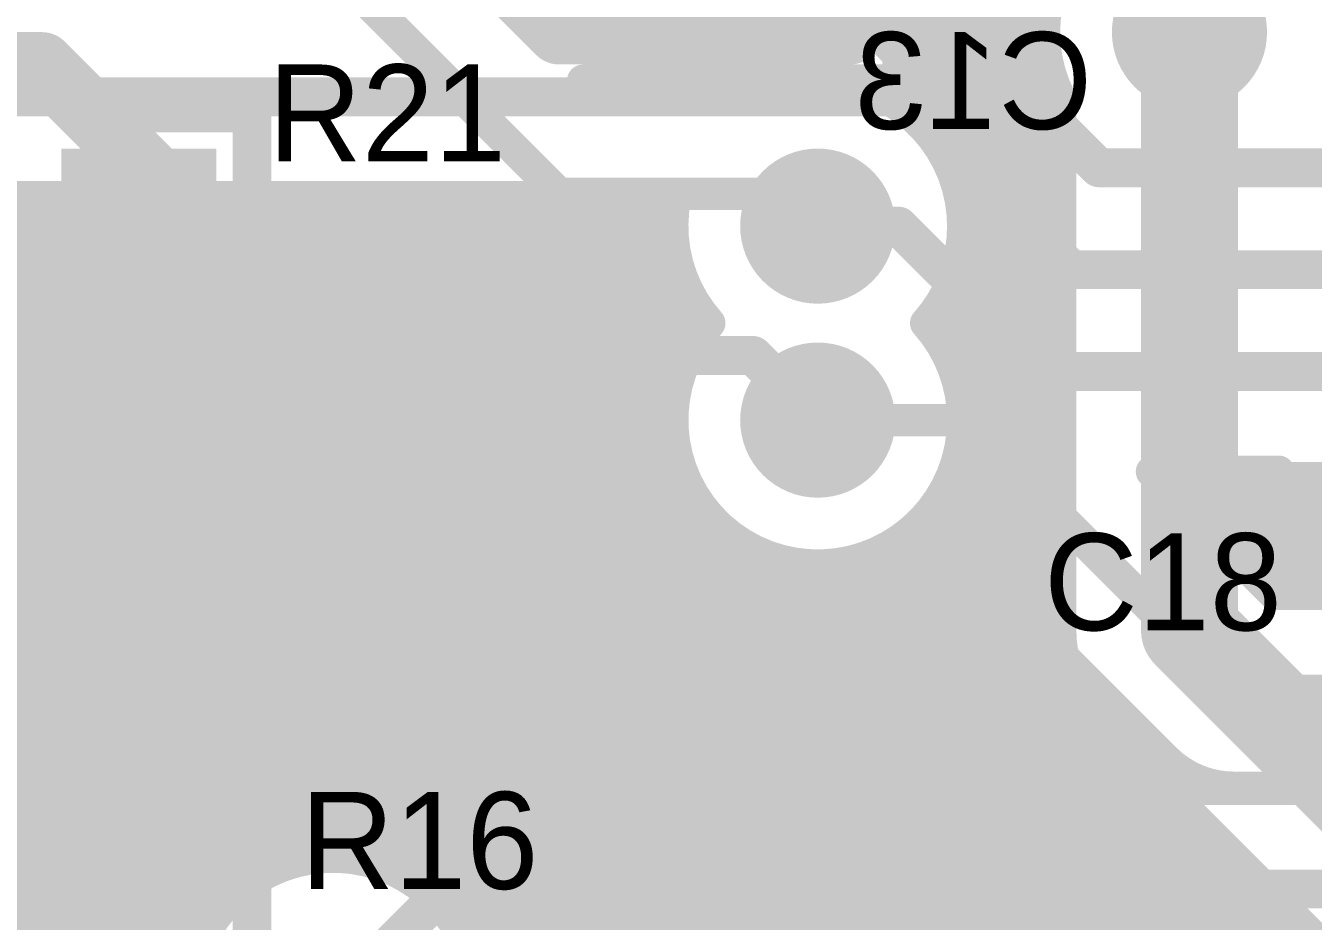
# Model space of a CAD drawing. Header units: millimetres. Extents: x 1.9 to 5.81, y 3 to 5.61.
# Drawn here: x 3.305 to 3.7033, y 3.595 to 3.872 of the extents above; entities that cross this region are included whole.
import ezdxf

# ---------------------------------------------------------------- set-up
doc = ezdxf.new("R2010")
doc.units = ezdxf.units.MM
doc.header["$MEASUREMENT"] = 0
for name, color, linetype in [('BottomLayer', 5, 'Continuous'), ('BottomOverlay', 54, 'Continuous'), ('BottomSolder', 6, 'Continuous'), ('MultiLayer', 9, 'Continuous'), ('TopLayer', 1, 'Continuous'), ('TopOverlay', 2, 'Continuous'), ('TopPaste', 8, 'Continuous'), ('TopSolder', 216, 'Continuous')]:
    doc.layers.add(name, color=color, linetype=linetype)

msp = doc.modelspace()

# ---------------------------------------------------------------- linework, layer by layer
at = {"layer": 'BottomLayer'}
for points, const_width in [([(3.665, 3.87), (3.665, 3.91)], 0.04), ([(3.585, 3.88), (3.63697, 3.82803)], 0.012), ([(3.035, 3.85), (3.575, 3.85)], 0.012), ([(3.575, 3.85), (3.62846, 3.79653)], 0.012), ([(3.63697, 3.82803), (3.74756, 3.82803)], 0.012), ([(3.0546, 3.819), (3.50591, 3.819)], 0.01), ([(3.3, 3.546), (3.3, 3.819)], 0.01), ([(3.31, 3.546), (3.31, 3.819)], 0.01), ([(3.32, 3.546), (3.32, 3.819)], 0.01), ([(3.33, 3.546), (3.33, 3.819)], 0.01), ([(3.34, 3.546), (3.34, 3.819)], 0.01), ([(3.35, 3.546), (3.35, 3.819)], 0.01), ([(3.36, 3.59062), (3.36, 3.819)], 0.01), ([(3.37, 3.60354), (3.37, 3.819)], 0.01), ([(3.38, 3.61031), (3.38, 3.819)], 0.01), ([(3.39, 3.61387), (3.39, 3.819)], 0.01), ([(3.4, 3.615), (3.4, 3.819)], 0.01), ([(3.41, 3.62384), (3.41, 3.819)], 0.01), ([(3.42, 3.63213), (3.42, 3.819)], 0.01), ([(3.43, 3.63559), (3.43, 3.819)], 0.01), ([(3.44, 3.636), (3.44, 3.819)], 0.01), ([(3.45, 3.636), (3.45, 3.819)], 0.01), ([(3.46, 3.636), (3.46, 3.819)], 0.01), ([(3.47, 3.636), (3.47, 3.819)], 0.01), ([(3.48, 3.636), (3.48, 3.819)], 0.01), ([(3.49, 3.636), (3.49, 3.819)], 0.01), ([(3.5, 3.636), (3.5, 3.819)], 0.01), ([(3.55, 3.81), (3.575, 3.81)], 0.012), ([(3.575, 3.81), (3.61996, 3.76504)], 0.012), ([(3.05243, 3.81), (3.505, 3.81)], 0.01), ([(3.04742, 3.8), (3.50613, 3.8)], 0.01), ([(3.62846, 3.79653), (3.74756, 3.79653)], 0.012), ([(3.03828, 3.79), (3.50969, 3.79)], 0.01), ([(3.51, 3.77062), (3.51, 3.78938)], 0.01), ([(3.01, 3.78), (3.51646, 3.78)], 0.01), ([(2.925, 3.77), (3.50969, 3.77)], 0.01), ([(3.61996, 3.76504), (3.74756, 3.76504)], 0.012), ([(2.925, 3.76), (3.50613, 3.76)], 0.01), ([(2.925, 3.75), (3.505, 3.75)], 0.01), ([(3.55, 3.75), (3.595, 3.75)], 0.01), ([(3.595, 3.75), (3.6787, 3.6663)], 0.01), ([(2.925, 3.74), (3.50613, 3.74)], 0.01), ([(3.65339, 3.73404), (3.69256, 3.73404)], 0.01), ([(3.65339, 3.73404), (3.69113, 3.6963)], 0.01), ([(3.66, 3.72743), (3.66, 3.73404)], 0.01), ([(3.67, 3.71743), (3.67, 3.73404)], 0.01), ([(3.68, 3.70743), (3.68, 3.73404)], 0.01), ([(3.69, 3.69743), (3.69, 3.73404)], 0.01), ([(3.69256, 3.73204), (3.80256, 3.73204)], 0.01), ([(3.7, 3.6963), (3.7, 3.73204)], 0.01), ([(2.925, 3.73), (3.50969, 3.73)], 0.01), ([(3.51, 3.636), (3.51, 3.72938)], 0.01), ([(3.65743, 3.73), (3.85757, 3.73)], 0.01), ([(2.925, 3.72), (3.51646, 3.72)], 0.01), ([(3.58308, 3.71949), (3.65748, 3.6451)], 0.01), ([(3.66743, 3.72), (3.8133, 3.72)], 0.01), ([(3.52, 3.636), (3.52, 3.71646)], 0.01), ([(3.58, 3.636), (3.58, 3.71646)], 0.01), ([(3.59, 3.636), (3.59, 3.71257)], 0.01), ([(2.925, 3.71), (3.52938, 3.71)], 0.01), ([(3.53, 3.636), (3.53, 3.70969)], 0.01), ([(3.57, 3.636), (3.57, 3.70969)], 0.01), ([(3.57062, 3.71), (3.59257, 3.71)], 0.01), ([(3.67743, 3.71), (3.8133, 3.71)], 0.01), ([(3.54, 3.636), (3.54, 3.70613)], 0.01), ([(3.55, 3.636), (3.55, 3.705)], 0.01), ([(3.56, 3.636), (3.56, 3.70613)], 0.01), ([(2.925, 3.7), (3.60257, 3.7)], 0.01), ([(3.6, 3.636), (3.6, 3.70257)], 0.01), ([(3.68743, 3.7), (3.8133, 3.7)], 0.01), ([(3.69113, 3.6963), (3.8133, 3.6963)], 0.01), ([(3.61, 3.636), (3.61, 3.69257)], 0.01), ([(2.925, 3.69), (3.61257, 3.69)], 0.01), ([(2.925, 3.68), (3.62257, 3.68)], 0.01), ([(3.62, 3.636), (3.62, 3.68257)], 0.01), ([(3.63, 3.636), (3.63, 3.67257)], 0.01), ([(2.925, 3.67), (3.63257, 3.67)], 0.01), ([(3.6787, 3.6663), (3.8463, 3.6663)], 0.01), ([(2.925, 3.66), (3.64257, 3.66)], 0.01), ([(3.64, 3.636), (3.64, 3.66257)], 0.01), ([(3.65, 3.636), (3.65, 3.65257)], 0.01), ([(2.925, 3.65), (3.65257, 3.65)], 0.01), ([(2.925, 3.64), (3.66427, 3.64)], 0.01), ([(3.66, 3.636), (3.66, 3.64284)], 0.01), ([(3.435, 3.636), (3.8133, 3.636)], 0.01), ([(3.6787, 3.6363), (3.8133, 3.6363)], 0.01), ([(2.925, 3.63), (3.41667, 3.63)], 0.01), ([(3.40114, 3.61499), (3.41306, 3.6269)], 0.01), ([(2.925, 3.62), (3.40616, 3.62)], 0.01), ([(2.925, 3.61), (3.37938, 3.61)], 0.01), ([(3.4, 3.57), (3.435, 3.605)], 0.012), ([(3.435, 3.605), (3.895, 3.605)], 0.012), ([(2.925, 3.6), (3.36646, 3.6)], 0.01), ([(2.925, 3.59), (3.35969, 3.59)], 0.01)]:
    msp.add_lwpolyline(points, dxfattribs=dict(at, const_width=const_width))
for points, const_width in [([(3.655, 3.87, 1), (3.675, 3.87, 1)], 0.02), ([(3.655, 3.87, 1), (3.675, 3.87, 1)], 0.02), ([(3.572, 3.85, 1), (3.578, 3.85, 1)], 0.006), ([(3.572, 3.85, 1), (3.578, 3.85, 1)], 0.006), ([(3.63397, 3.82803, 1), (3.63997, 3.82803, 1)], 0.006), ([(3.63397, 3.82803, 1), (3.63997, 3.82803, 1)], 0.006), ([(3.54, 3.81, 1), (3.56, 3.81, 1)], 0.02), ([(3.2975, 3.819, 1), (3.3025, 3.819, 1)], 0.005), ([(3.3075, 3.819, 1), (3.3125, 3.819, 1)], 0.005), ([(3.3175, 3.819, 1), (3.3225, 3.819, 1)], 0.005), ([(3.3275, 3.819, 1), (3.3325, 3.819, 1)], 0.005), ([(3.3375, 3.819, 1), (3.3425, 3.819, 1)], 0.005), ([(3.3475, 3.819, 1), (3.3525, 3.819, 1)], 0.005), ([(3.3575, 3.819, 1), (3.3625, 3.819, 1)], 0.005), ([(3.3675, 3.819, 1), (3.3725, 3.819, 1)], 0.005), ([(3.3775, 3.819, 1), (3.3825, 3.819, 1)], 0.005), ([(3.3875, 3.819, 1), (3.3925, 3.819, 1)], 0.005), ([(3.3975, 3.819, 1), (3.4025, 3.819, 1)], 0.005), ([(3.4075, 3.819, 1), (3.4125, 3.819, 1)], 0.005), ([(3.4175, 3.819, 1), (3.4225, 3.819, 1)], 0.005), ([(3.4275, 3.819, 1), (3.4325, 3.819, 1)], 0.005), ([(3.4375, 3.819, 1), (3.4425, 3.819, 1)], 0.005), ([(3.4475, 3.819, 1), (3.4525, 3.819, 1)], 0.005), ([(3.4575, 3.819, 1), (3.4625, 3.819, 1)], 0.005), ([(3.4675, 3.819, 1), (3.4725, 3.819, 1)], 0.005), ([(3.4775, 3.819, 1), (3.4825, 3.819, 1)], 0.005), ([(3.4875, 3.819, 1), (3.4925, 3.819, 1)], 0.005), ([(3.4975, 3.819, 1), (3.5025, 3.819, 1)], 0.005), ([(3.50341, 3.819, 1), (3.50841, 3.819, 1)], 0.005), ([(3.50341, 3.819, 1), (3.50841, 3.819, 1)], 0.005), ([(3.547, 3.81, 1), (3.553, 3.81, 1)], 0.006), ([(3.572, 3.81, 1), (3.578, 3.81, 1)], 0.006), ([(3.572, 3.81, 1), (3.578, 3.81, 1)], 0.006), ([(3.5025, 3.81, 1), (3.5075, 3.81, 1)], 0.005), ([(3.50363, 3.8, 1), (3.50863, 3.8, 1)], 0.005), ([(3.62547, 3.79653, 1), (3.63146, 3.79653, 1)], 0.006), ([(3.62547, 3.79653, 1), (3.63146, 3.79653, 1)], 0.006), ([(3.50719, 3.79, 1), (3.51219, 3.79, 1)], 0.005), ([(3.5075, 3.78938, 1), (3.5125, 3.78938, 1)], 0.005), ([(3.51396, 3.78, 1), (3.51896, 3.78, 1)], 0.005), ([(3.51396, 3.78, 1), (3.51896, 3.78, 1)], 0.005), ([(3.51396, 3.78, 1), (3.51896, 3.78, 1)], 0.005), ([(3.50719, 3.77, 1), (3.51219, 3.77, 1)], 0.005), ([(3.5075, 3.77062, 1), (3.5125, 3.77062, 1)], 0.005), ([(3.54, 3.75, 1), (3.56, 3.75, 1)], 0.02), ([(3.61696, 3.76504, 1), (3.62296, 3.76504, 1)], 0.006), ([(3.61696, 3.76504, 1), (3.62296, 3.76504, 1)], 0.006), ([(3.50363, 3.76, 1), (3.50863, 3.76, 1)], 0.005), ([(3.5025, 3.75, 1), (3.5075, 3.75, 1)], 0.005), ([(3.5475, 3.75, 1), (3.5525, 3.75, 1)], 0.005), ([(3.5925, 3.75, 1), (3.5975, 3.75, 1)], 0.005), ([(3.5925, 3.75, 1), (3.5975, 3.75, 1)], 0.005), ([(3.50363, 3.74, 1), (3.50863, 3.74, 1)], 0.005), ([(3.65089, 3.73404, 1), (3.65589, 3.73404, 1)], 0.005), ([(3.65089, 3.73404, 1), (3.65589, 3.73404, 1)], 0.005), ([(3.6575, 3.73404, 1), (3.6625, 3.73404, 1)], 0.005), ([(3.6675, 3.73404, 1), (3.6725, 3.73404, 1)], 0.005), ([(3.6775, 3.73404, 1), (3.6825, 3.73404, 1)], 0.005), ([(3.6875, 3.73404, 1), (3.6925, 3.73404, 1)], 0.005), ([(3.69006, 3.73404, 1), (3.69506, 3.73404, 1)], 0.005), ([(3.69006, 3.73204, 1), (3.69506, 3.73204, 1)], 0.005), ([(3.6975, 3.73204, 1), (3.7025, 3.73204, 1)], 0.005), ([(3.50719, 3.73, 1), (3.51219, 3.73, 1)], 0.005), ([(3.5075, 3.72938, 1), (3.5125, 3.72938, 1)], 0.005), ([(3.65493, 3.73, 1), (3.65993, 3.73, 1)], 0.005), ([(3.6575, 3.72743, 1), (3.6625, 3.72743, 1)], 0.005), ([(3.51396, 3.72, 1), (3.51896, 3.72, 1)], 0.005), ([(3.58058, 3.71949, 1), (3.58558, 3.71949, 1)], 0.005), ([(3.58058, 3.71949, 1), (3.58558, 3.71949, 1)], 0.005), ([(3.66493, 3.72, 1), (3.66993, 3.72, 1)], 0.005), ([(3.5175, 3.71646, 1), (3.5225, 3.71646, 1)], 0.005), ([(3.5775, 3.71646, 1), (3.5825, 3.71646, 1)], 0.005), ([(3.6675, 3.71743, 1), (3.6725, 3.71743, 1)], 0.005), ([(3.5875, 3.71257, 1), (3.5925, 3.71257, 1)], 0.005), ([(3.52688, 3.71, 1), (3.53188, 3.71, 1)], 0.005), ([(3.5275, 3.70969, 1), (3.5325, 3.70969, 1)], 0.005), ([(3.5675, 3.70969, 1), (3.5725, 3.70969, 1)], 0.005), ([(3.56812, 3.71, 1), (3.57312, 3.71, 1)], 0.005), ([(3.59007, 3.71, 1), (3.59507, 3.71, 1)], 0.005), ([(3.67493, 3.71, 1), (3.67993, 3.71, 1)], 0.005), ([(3.6775, 3.70743, 1), (3.6825, 3.70743, 1)], 0.005), ([(3.5375, 3.70613, 1), (3.5425, 3.70613, 1)], 0.005), ([(3.5475, 3.705, 1), (3.5525, 3.705, 1)], 0.005), ([(3.5575, 3.70613, 1), (3.5625, 3.70613, 1)], 0.005), ([(3.5975, 3.70257, 1), (3.6025, 3.70257, 1)], 0.005), ([(3.60007, 3.7, 1), (3.60507, 3.7, 1)], 0.005), ([(3.68493, 3.7, 1), (3.68993, 3.7, 1)], 0.005), ([(3.6875, 3.69743, 1), (3.6925, 3.69743, 1)], 0.005), ([(3.68863, 3.6963, 1), (3.69363, 3.6963, 1)], 0.005), ([(3.68863, 3.6963, 1), (3.69363, 3.6963, 1)], 0.005), ([(3.6975, 3.6963, 1), (3.7025, 3.6963, 1)], 0.005), ([(3.6075, 3.69257, 1), (3.6125, 3.69257, 1)], 0.005), ([(3.61007, 3.69, 1), (3.61507, 3.69, 1)], 0.005), ([(3.6175, 3.68257, 1), (3.6225, 3.68257, 1)], 0.005), ([(3.62007, 3.68, 1), (3.62507, 3.68, 1)], 0.005), ([(3.4, 3.66, 1), (3.42, 3.66, 1)], 0.02), ([(3.6275, 3.67257, 1), (3.6325, 3.67257, 1)], 0.005), ([(3.63007, 3.67, 1), (3.63507, 3.67, 1)], 0.005), ([(3.6762, 3.6663, 1), (3.6812, 3.6663, 1)], 0.005), ([(3.6762, 3.6663, 1), (3.6812, 3.6663, 1)], 0.005), ([(3.6375, 3.66257, 1), (3.6425, 3.66257, 1)], 0.005), ([(3.64007, 3.66, 1), (3.64507, 3.66, 1)], 0.005), ([(3.6475, 3.65257, 1), (3.6525, 3.65257, 1)], 0.005), ([(3.65007, 3.65, 1), (3.65507, 3.65, 1)], 0.005), ([(3.65498, 3.6451, 1), (3.65998, 3.6451, 1)], 0.005), ([(3.65498, 3.6451, 1), (3.65998, 3.6451, 1)], 0.005), ([(3.65499, 3.64509, 1), (3.65999, 3.64509, 1)], 0.005), ([(3.6575, 3.64284, 1), (3.6625, 3.64284, 1)], 0.005), ([(3.66177, 3.64, 1), (3.66677, 3.64, 1)], 0.005), ([(3.4275, 3.63559, 1), (3.4325, 3.63559, 1)], 0.005), ([(3.4325, 3.636, 1), (3.4375, 3.636, 1)], 0.005), ([(3.4325, 3.636, 1), (3.4375, 3.636, 1)], 0.005), ([(3.4325, 3.636, 1), (3.4375, 3.636, 1)], 0.005), ([(3.4375, 3.636, 1), (3.4425, 3.636, 1)], 0.005), ([(3.4475, 3.636, 1), (3.4525, 3.636, 1)], 0.005), ([(3.4575, 3.636, 1), (3.4625, 3.636, 1)], 0.005), ([(3.4675, 3.636, 1), (3.4725, 3.636, 1)], 0.005), ([(3.4775, 3.636, 1), (3.4825, 3.636, 1)], 0.005), ([(3.4875, 3.636, 1), (3.4925, 3.636, 1)], 0.005), ([(3.4975, 3.636, 1), (3.5025, 3.636, 1)], 0.005), ([(3.5075, 3.636, 1), (3.5125, 3.636, 1)], 0.005), ([(3.5175, 3.636, 1), (3.5225, 3.636, 1)], 0.005), ([(3.5275, 3.636, 1), (3.5325, 3.636, 1)], 0.005), ([(3.5375, 3.636, 1), (3.5425, 3.636, 1)], 0.005), ([(3.5475, 3.636, 1), (3.5525, 3.636, 1)], 0.005), ([(3.5575, 3.636, 1), (3.5625, 3.636, 1)], 0.005), ([(3.5675, 3.636, 1), (3.5725, 3.636, 1)], 0.005), ([(3.5775, 3.636, 1), (3.5825, 3.636, 1)], 0.005), ([(3.5875, 3.636, 1), (3.5925, 3.636, 1)], 0.005), ([(3.5975, 3.636, 1), (3.6025, 3.636, 1)], 0.005), ([(3.6075, 3.636, 1), (3.6125, 3.636, 1)], 0.005), ([(3.6175, 3.636, 1), (3.6225, 3.636, 1)], 0.005), ([(3.6275, 3.636, 1), (3.6325, 3.636, 1)], 0.005), ([(3.6375, 3.636, 1), (3.6425, 3.636, 1)], 0.005), ([(3.6475, 3.636, 1), (3.6525, 3.636, 1)], 0.005), ([(3.6575, 3.636, 1), (3.6625, 3.636, 1)], 0.005), ([(3.6762, 3.6363, 1), (3.6812, 3.6363, 1)], 0.005), ([(3.6762, 3.6363, 1), (3.6812, 3.6363, 1)], 0.005), ([(3.6762, 3.6363, 1), (3.6812, 3.6363, 1)], 0.005), ([(3.4175, 3.63213, 1), (3.4225, 3.63213, 1)], 0.005), ([(3.41417, 3.63, 1), (3.41917, 3.63, 1)], 0.005), ([(3.4075, 3.62384, 1), (3.4125, 3.62384, 1)], 0.005), ([(3.41056, 3.6269, 1), (3.41556, 3.6269, 1)], 0.005), ([(3.41056, 3.6269, 1), (3.41556, 3.6269, 1)], 0.005), ([(3.41058, 3.62692, 1), (3.41558, 3.62692, 1)], 0.005), ([(3.40366, 3.62, 1), (3.40866, 3.62, 1)], 0.005), ([(3.3875, 3.61387, 1), (3.3925, 3.61387, 1)], 0.005), ([(3.3975, 3.615, 1), (3.4025, 3.615, 1)], 0.005), ([(3.39864, 3.61499, 1), (3.40364, 3.61499, 1)], 0.005), ([(3.39864, 3.61499, 1), (3.40364, 3.61499, 1)], 0.005), ([(3.37688, 3.61, 1), (3.38188, 3.61, 1)], 0.005), ([(3.3775, 3.61031, 1), (3.3825, 3.61031, 1)], 0.005), ([(3.3675, 3.60354, 1), (3.3725, 3.60354, 1)], 0.005), ([(3.432, 3.605, 1), (3.438, 3.605, 1)], 0.006), ([(3.432, 3.605, 1), (3.438, 3.605, 1)], 0.006), ([(3.36396, 3.6, 1), (3.36896, 3.6, 1)], 0.005), ([(3.35719, 3.59, 1), (3.36219, 3.59, 1)], 0.005), ([(3.3575, 3.59062, 1), (3.3625, 3.59062, 1)], 0.005)]:
    msp.add_lwpolyline(points, format="xyb", close=True, dxfattribs=dict(at, const_width=const_width))
at = {"layer": 'BottomLayer', "const_width": 0.01}
for points in [[(3.51646, 3.78, -0.237069), (3.50591, 3.819)], [(3.58308, 3.71949, -0.992419), (3.51646, 3.78)], [(3.6787, 3.6363, -0.19906), (3.65748, 3.6451)], [(3.6787, 3.6363, -0.198912), (3.65749, 3.64509)], [(3.41306, 3.6269, -0.199163), (3.435, 3.636)], [(3.41308, 3.62692, -0.198912), (3.435, 3.636)], [(3.36193, 3.546, -0.599014), (3.40114, 3.61499)]]:
    msp.add_lwpolyline(points, format="xyb", dxfattribs=at)
at = {"layer": 'BottomSolder', "const_width": 0.024}
for points in [[(3.653, 3.87, 1), (3.677, 3.87, 1)], [(3.653, 3.87, 1), (3.677, 3.87, 1)], [(3.538, 3.81, 1), (3.562, 3.81, 1)], [(3.538, 3.81, 1), (3.562, 3.81, 1)], [(3.538, 3.75, 1), (3.562, 3.75, 1)], [(3.538, 3.75, 1), (3.562, 3.75, 1)], [(3.398, 3.66, 1), (3.422, 3.66, 1)], [(3.398, 3.66, 1), (3.422, 3.66, 1)]]:
    msp.add_lwpolyline(points, format="xyb", close=True, dxfattribs=at)
at = {"layer": 'MultiLayer', "const_width": 0.02}
for points in [[(3.655, 3.87, 1), (3.675, 3.87, 1)], [(3.54, 3.81, 1), (3.56, 3.81, 1)], [(3.54, 3.75, 1), (3.56, 3.75, 1)], [(3.4, 3.66, 1), (3.42, 3.66, 1)]]:
    msp.add_lwpolyline(points, format="xyb", close=True, dxfattribs=at)
at = {"layer": 'TopLayer'}
for points, const_width in [([(3.45, 3.995), (3.59, 3.855)], 0.02), ([(3.575, 3.855), (3.575, 3.93197)], 0.01), ([(3.58, 3.84354), (3.58, 3.92551)], 0.01), ([(3.59, 3.83062), (3.59, 3.91838)], 0.01), ([(3.6, 3.335), (3.6, 3.91536)], 0.01), ([(3.61, 3.335), (3.61, 3.9152)], 0.01), ([(3.62, 3.87), (3.62, 3.91572)], 0.01), ([(3.44, 3.9), (3.47, 3.87)], 0.02), ([(3.405, 3.885), (3.47, 3.82)], 0.01), ([(3.47, 3.87), (3.56, 3.87)], 0.02), ([(3.665, 3.685), (3.665, 3.865)], 0.03), ([(3.575, 3.87), (3.62, 3.87)], 0.01), ([(3.62, 3.335), (3.62, 3.87)], 0.01), ([(3.22, 3.86), (3.31, 3.86)], 0.02), ([(3.31, 3.86), (3.4, 3.77)], 0.02), ([(3.575, 3.86), (3.62113, 3.86)], 0.01), ([(3.47743, 3.855), (3.55, 3.855)], 0.01), ([(3.47743, 3.855), (3.48243, 3.85)], 0.01), ([(3.49, 3.85), (3.49, 3.855)], 0.01), ([(3.5, 3.85), (3.5, 3.855)], 0.01), ([(3.51, 3.85), (3.51, 3.855)], 0.01), ([(3.52, 3.85), (3.52, 3.855)], 0.01), ([(3.53, 3.85031), (3.53, 3.855)], 0.01), ([(3.55, 3.855), (3.575, 3.855)], 0.01), ([(3.57, 3.85031), (3.57, 3.855)], 0.01), ([(3.48243, 3.85), (3.52938, 3.85)], 0.01), ([(3.48243, 3.85), (3.52938, 3.85)], 0.01), ([(3.57062, 3.85), (3.62469, 3.85)], 0.01), ([(3.625, 3.685), (3.625, 3.84938)], 0.01), ([(3.58354, 3.84), (3.625, 3.84)], 0.01), ([(3.59031, 3.83), (3.625, 3.83)], 0.01), ([(3.47, 3.82), (3.54, 3.82)], 0.01), ([(3.54, 3.82), (3.55, 3.81)], 0.012), ([(3.59387, 3.82), (3.625, 3.82)], 0.01), ([(3.595, 3.81), (3.625, 3.81)], 0.01), ([(3.59387, 3.8), (3.625, 3.8)], 0.01), ([(3.59, 3.77062), (3.59, 3.78938)], 0.01), ([(3.59031, 3.79), (3.625, 3.79)], 0.01), ([(3.58354, 3.78), (3.625, 3.78)], 0.01), ([(3.4, 3.77), (3.42, 3.77)], 0.02), ([(3.42, 3.77), (3.53, 3.77)], 0.012), ([(3.53, 3.77), (3.55, 3.75)], 0.012), ([(3.59031, 3.77), (3.625, 3.77)], 0.01), ([(3.59387, 3.76), (3.625, 3.76)], 0.01), ([(3.34, 3.64), (3.34, 3.74)], 0.03), ([(3.595, 3.75), (3.625, 3.75)], 0.01), ([(3.34, 3.7), (3.34, 3.74)], 0.02), ([(3.455, 3.739), (3.50637, 3.739)], 0.01), ([(3.455, 3.725), (3.455, 3.739)], 0.01), ([(3.455, 3.725), (3.455, 3.739)], 0.01), ([(3.46, 3.28), (3.46, 3.739)], 0.01), ([(3.47, 3.28), (3.47, 3.739)], 0.01), ([(3.48, 3.28), (3.48, 3.739)], 0.01), ([(3.49, 3.335), (3.49, 3.739)], 0.01), ([(3.5, 3.335), (3.5, 3.739)], 0.01), ([(3.59387, 3.74), (3.625, 3.74)], 0.01), ([(3.34, 3.72), (3.42, 3.72)], 0.03), ([(3.455, 3.73), (3.50969, 3.73)], 0.01), ([(3.51, 3.335), (3.51, 3.72938)], 0.01), ([(3.59, 3.335), (3.59, 3.72938)], 0.01), ([(3.59031, 3.73), (3.625, 3.73)], 0.01), ([(3.455, 3.665), (3.455, 3.725)], 0.01), ([(3.455, 3.72), (3.51646, 3.72)], 0.01), ([(3.58354, 3.72), (3.625, 3.72)], 0.01), ([(3.52, 3.335), (3.52, 3.71646)], 0.01), ([(3.58, 3.335), (3.58, 3.71646)], 0.01), ([(3.41, 3.71), (3.45, 3.71)], 0.02), ([(3.41, 3.67), (3.41, 3.71)], 0.02), ([(3.455, 3.71), (3.52938, 3.71)], 0.01), ([(3.53, 3.335), (3.53, 3.70969)], 0.01), ([(3.57, 3.335), (3.57, 3.70969)], 0.01), ([(3.57062, 3.71), (3.625, 3.71)], 0.01), ([(3.54, 3.335), (3.54, 3.70613)], 0.01), ([(3.55, 3.335), (3.55, 3.705)], 0.01), ([(3.56, 3.335), (3.56, 3.70613)], 0.01), ([(3.23, 3.69), (3.33, 3.69)], 0.03), ([(3.455, 3.7), (3.625, 3.7)], 0.01), ([(3.295, 3.695), (3.325, 3.695)], 0.01), ([(3.295, 3.695), (3.325, 3.695)], 0.01), ([(3.3, 3.685), (3.3, 3.695)], 0.01), ([(3.31, 3.685), (3.31, 3.695)], 0.01), ([(3.32, 3.685), (3.32, 3.695)], 0.01), ([(3.325, 3.695), (3.365, 3.695)], 0.01), ([(3.33, 3.685), (3.33, 3.695)], 0.01), ([(3.34, 3.685), (3.34, 3.695)], 0.01), ([(3.35, 3.685), (3.35, 3.695)], 0.01), ([(3.36, 3.685), (3.36, 3.695)], 0.01), ([(3.365, 3.685), (3.365, 3.695)], 0.01), ([(3.665, 3.685), (3.78, 3.57)], 0.03), ([(3.22362, 3.69), (3.365, 3.69)], 0.01), ([(3.455, 3.69), (3.625, 3.69)], 0.01), ([(3.295, 3.685), (3.325, 3.685)], 0.01), ([(3.295, 3.685), (3.325, 3.685)], 0.01), ([(3.325, 3.685), (3.365, 3.685)], 0.01), ([(3.34, 3.64), (3.34, 3.68)], 0.02), ([(3.455, 3.68), (3.62531, 3.68)], 0.01), ([(3.455, 3.67), (3.62792, 3.67)], 0.01), ([(3.385, 3.665), (3.455, 3.665)], 0.01), ([(3.385, 3.615), (3.385, 3.665)], 0.01), ([(3.39, 3.61387), (3.39, 3.665)], 0.01), ([(3.4, 3.615), (3.4, 3.665)], 0.01), ([(3.41, 3.61387), (3.41, 3.665)], 0.01), ([(3.42, 3.61031), (3.42, 3.665)], 0.01), ([(3.43, 3.60354), (3.43, 3.665)], 0.01), ([(3.44, 3.59062), (3.44, 3.665)], 0.01), ([(3.45, 3.28), (3.45, 3.665)], 0.01), ([(3.63, 3.335), (3.63, 3.66564)], 0.01), ([(3.385, 3.66), (3.63377, 3.66)], 0.01), ([(3.63672, 3.65672), (3.725, 3.56843)], 0.01), ([(3.64, 3.335), (3.64, 3.65343)], 0.01), ([(3.385, 3.65), (3.64343, 3.65)], 0.01), ([(3.34, 3.64), (3.38, 3.64)], 0.02), ([(3.65, 3.335), (3.65, 3.64343)], 0.01), ([(3.36, 3.63), (3.53, 3.63)], 0.03), ([(3.385, 3.64), (3.65343, 3.64)], 0.01), ([(3.66, 3.335), (3.66, 3.63343)], 0.01), ([(3.385, 3.63), (3.66343, 3.63)], 0.01), ([(3.67, 3.335), (3.67, 3.62343)], 0.01), ([(3.385, 3.62), (3.67343, 3.62)], 0.01), ([(3.68, 3.52), (3.68, 3.61343)], 0.01), ([(3.42062, 3.61), (3.68343, 3.61)], 0.01), ([(3.43354, 3.6), (3.69343, 3.6)], 0.01), ([(3.69, 3.52), (3.69, 3.60343)], 0.01), ([(3.7, 3.52), (3.7, 3.59343)], 0.01), ([(3.44031, 3.59), (3.70343, 3.59)], 0.01)]:
    msp.add_lwpolyline(points, dxfattribs=dict(at, const_width=const_width))
at = {"layer": 'TopLayer', "const_width": 0.01}
for points in [[(3.625, 3.84938, -0.561553), (3.665, 3.915)], [(3.52938, 3.85, -0.119535), (3.55, 3.855)], [(3.55, 3.855, -0.414214), (3.595, 3.81)], [(3.595, 3.81, -0.184483), (3.58354, 3.78)], [(3.58354, 3.78, -0.184483), (3.595, 3.75)], [(3.595, 3.75, -0.883567), (3.50637, 3.739)], [(3.63672, 3.65672, -0.198912), (3.625, 3.685)], [(3.63672, 3.65672, -0.198912), (3.625, 3.685)], [(3.385, 3.61243, -0.517638), (3.445, 3.57)]]:
    msp.add_lwpolyline(points, format="xyb", dxfattribs=at)
at = {"layer": 'TopLayer'}
for points, const_width in [([(3.655, 3.87, 1), (3.675, 3.87, 1)], 0.02), ([(3.465, 3.87, 1), (3.475, 3.87, 1)], 0.01), ([(3.465, 3.87, 1), (3.475, 3.87, 1)], 0.01), ([(3.555, 3.87, 1), (3.565, 3.87, 1)], 0.01), ([(3.6575, 3.865, 1), (3.6725, 3.865, 1)], 0.015), ([(3.5725, 3.87, 1), (3.5775, 3.87, 1)], 0.005), ([(3.6175, 3.87, 1), (3.6225, 3.87, 1)], 0.005), ([(3.6175, 3.87, 1), (3.6225, 3.87, 1)], 0.005), ([(3.6175, 3.87, 1), (3.6225, 3.87, 1)], 0.005), ([(3.305, 3.86, 1), (3.315, 3.86, 1)], 0.01), ([(3.305, 3.86, 1), (3.315, 3.86, 1)], 0.01), ([(3.5725, 3.86, 1), (3.5775, 3.86, 1)], 0.005), ([(3.585, 3.855, 1), (3.595, 3.855, 1)], 0.01), ([(3.61863, 3.86, 1), (3.62363, 3.86, 1)], 0.005), ([(3.47493, 3.855, 1), (3.47993, 3.855, 1)], 0.005), ([(3.47493, 3.855, 1), (3.47993, 3.855, 1)], 0.005), ([(3.4875, 3.855, 1), (3.4925, 3.855, 1)], 0.005), ([(3.4975, 3.855, 1), (3.5025, 3.855, 1)], 0.005), ([(3.5075, 3.855, 1), (3.5125, 3.855, 1)], 0.005), ([(3.5175, 3.855, 1), (3.5225, 3.855, 1)], 0.005), ([(3.5275, 3.855, 1), (3.5325, 3.855, 1)], 0.005), ([(3.5475, 3.855, 1), (3.5525, 3.855, 1)], 0.005), ([(3.5475, 3.855, 1), (3.5525, 3.855, 1)], 0.005), ([(3.5475, 3.855, 1), (3.5525, 3.855, 1)], 0.005), ([(3.5475, 3.855, 1), (3.5525, 3.855, 1)], 0.005), ([(3.5675, 3.855, 1), (3.5725, 3.855, 1)], 0.005), ([(3.5725, 3.855, 1), (3.5775, 3.855, 1)], 0.005), ([(3.5725, 3.855, 1), (3.5775, 3.855, 1)], 0.005), ([(3.47993, 3.85, 1), (3.48493, 3.85, 1)], 0.005), ([(3.47993, 3.85, 1), (3.48493, 3.85, 1)], 0.005), ([(3.47993, 3.85, 1), (3.48493, 3.85, 1)], 0.005), ([(3.4875, 3.85, 1), (3.4925, 3.85, 1)], 0.005), ([(3.4975, 3.85, 1), (3.5025, 3.85, 1)], 0.005), ([(3.5075, 3.85, 1), (3.5125, 3.85, 1)], 0.005), ([(3.5175, 3.85, 1), (3.5225, 3.85, 1)], 0.005), ([(3.52688, 3.85, 1), (3.53188, 3.85, 1)], 0.005), ([(3.52688, 3.85, 1), (3.53188, 3.85, 1)], 0.005), ([(3.52688, 3.85, 1), (3.53188, 3.85, 1)], 0.005), ([(3.5275, 3.85031, 1), (3.5325, 3.85031, 1)], 0.005), ([(3.5675, 3.85031, 1), (3.5725, 3.85031, 1)], 0.005), ([(3.56812, 3.85, 1), (3.57312, 3.85, 1)], 0.005), ([(3.62219, 3.85, 1), (3.62719, 3.85, 1)], 0.005), ([(3.6225, 3.84938, 1), (3.6275, 3.84938, 1)], 0.005), ([(3.6225, 3.84938, 1), (3.6275, 3.84938, 1)], 0.005), ([(3.5775, 3.84354, 1), (3.5825, 3.84354, 1)], 0.005), ([(3.58104, 3.84, 1), (3.58604, 3.84, 1)], 0.005), ([(3.6225, 3.84, 1), (3.6275, 3.84, 1)], 0.005), ([(3.5875, 3.83062, 1), (3.5925, 3.83062, 1)], 0.005), ([(3.58781, 3.83, 1), (3.59281, 3.83, 1)], 0.005), ([(3.6225, 3.83, 1), (3.6275, 3.83, 1)], 0.005), ([(3.54, 3.81, 1), (3.56, 3.81, 1)], 0.02), ([(3.4675, 3.82, 1), (3.4725, 3.82, 1)], 0.005), ([(3.4675, 3.82, 1), (3.4725, 3.82, 1)], 0.005), ([(3.537, 3.82, 1), (3.543, 3.82, 1)], 0.006), ([(3.5375, 3.82, 1), (3.5425, 3.82, 1)], 0.005), ([(3.59137, 3.82, 1), (3.59637, 3.82, 1)], 0.005), ([(3.6225, 3.82, 1), (3.6275, 3.82, 1)], 0.005), ([(3.547, 3.81, 1), (3.553, 3.81, 1)], 0.006), ([(3.5925, 3.81, 1), (3.5975, 3.81, 1)], 0.005), ([(3.5925, 3.81, 1), (3.5975, 3.81, 1)], 0.005), ([(3.5925, 3.81, 1), (3.5975, 3.81, 1)], 0.005), ([(3.6225, 3.81, 1), (3.6275, 3.81, 1)], 0.005), ([(3.59137, 3.8, 1), (3.59637, 3.8, 1)], 0.005), ([(3.6225, 3.8, 1), (3.6275, 3.8, 1)], 0.005), ([(3.5875, 3.78938, 1), (3.5925, 3.78938, 1)], 0.005), ([(3.58781, 3.79, 1), (3.59281, 3.79, 1)], 0.005), ([(3.6225, 3.79, 1), (3.6275, 3.79, 1)], 0.005), ([(3.58104, 3.78, 1), (3.58604, 3.78, 1)], 0.005), ([(3.58104, 3.78, 1), (3.58604, 3.78, 1)], 0.005), ([(3.58104, 3.78, 1), (3.58604, 3.78, 1)], 0.005), ([(3.6225, 3.78, 1), (3.6275, 3.78, 1)], 0.005), ([(3.395, 3.77, 1), (3.405, 3.77, 1)], 0.01), ([(3.395, 3.77, 1), (3.405, 3.77, 1)], 0.01), ([(3.415, 3.77, 1), (3.425, 3.77, 1)], 0.01), ([(3.417, 3.77, 1), (3.423, 3.77, 1)], 0.006), ([(3.527, 3.77, 1), (3.533, 3.77, 1)], 0.006), ([(3.527, 3.77, 1), (3.533, 3.77, 1)], 0.006), ([(3.5875, 3.77062, 1), (3.5925, 3.77062, 1)], 0.005), ([(3.58781, 3.77, 1), (3.59281, 3.77, 1)], 0.005), ([(3.6225, 3.77, 1), (3.6275, 3.77, 1)], 0.005), ([(3.54, 3.75, 1), (3.56, 3.75, 1)], 0.02), ([(3.59137, 3.76, 1), (3.59637, 3.76, 1)], 0.005), ([(3.6225, 3.76, 1), (3.6275, 3.76, 1)], 0.005), ([(3.547, 3.75, 1), (3.553, 3.75, 1)], 0.006), ([(3.3325, 3.74, 1), (3.3475, 3.74, 1)], 0.015), ([(3.5925, 3.75, 1), (3.5975, 3.75, 1)], 0.005), ([(3.5925, 3.75, 1), (3.5975, 3.75, 1)], 0.005), ([(3.5925, 3.75, 1), (3.5975, 3.75, 1)], 0.005), ([(3.6225, 3.75, 1), (3.6275, 3.75, 1)], 0.005), ([(3.335, 3.74, 1), (3.345, 3.74, 1)], 0.01), ([(3.4525, 3.739, 1), (3.4575, 3.739, 1)], 0.005), ([(3.4525, 3.739, 1), (3.4575, 3.739, 1)], 0.005), ([(3.4525, 3.739, 1), (3.4575, 3.739, 1)], 0.005), ([(3.4575, 3.739, 1), (3.4625, 3.739, 1)], 0.005), ([(3.4675, 3.739, 1), (3.4725, 3.739, 1)], 0.005), ([(3.4775, 3.739, 1), (3.4825, 3.739, 1)], 0.005), ([(3.4875, 3.739, 1), (3.4925, 3.739, 1)], 0.005), ([(3.4975, 3.739, 1), (3.5025, 3.739, 1)], 0.005), ([(3.50387, 3.739, 1), (3.50887, 3.739, 1)], 0.005), ([(3.50387, 3.739, 1), (3.50887, 3.739, 1)], 0.005), ([(3.59137, 3.74, 1), (3.59637, 3.74, 1)], 0.005), ([(3.6225, 3.74, 1), (3.6275, 3.74, 1)], 0.005), ([(3.3325, 3.72, 1), (3.3475, 3.72, 1)], 0.015), ([(3.4125, 3.72, 1), (3.4275, 3.72, 1)], 0.015), ([(3.4525, 3.73, 1), (3.4575, 3.73, 1)], 0.005), ([(3.50719, 3.73, 1), (3.51219, 3.73, 1)], 0.005), ([(3.5075, 3.72938, 1), (3.5125, 3.72938, 1)], 0.005), ([(3.5875, 3.72938, 1), (3.5925, 3.72938, 1)], 0.005), ([(3.58781, 3.73, 1), (3.59281, 3.73, 1)], 0.005), ([(3.6225, 3.73, 1), (3.6275, 3.73, 1)], 0.005), ([(3.4525, 3.725, 1), (3.4575, 3.725, 1)], 0.005), ([(3.4525, 3.725, 1), (3.4575, 3.725, 1)], 0.005), ([(3.4525, 3.725, 1), (3.4575, 3.725, 1)], 0.005), ([(3.4525, 3.72, 1), (3.4575, 3.72, 1)], 0.005), ([(3.51396, 3.72, 1), (3.51896, 3.72, 1)], 0.005), ([(3.58104, 3.72, 1), (3.58604, 3.72, 1)], 0.005), ([(3.6225, 3.72, 1), (3.6275, 3.72, 1)], 0.005), ([(3.5175, 3.71646, 1), (3.5225, 3.71646, 1)], 0.005), ([(3.5775, 3.71646, 1), (3.5825, 3.71646, 1)], 0.005), ([(3.405, 3.71, 1), (3.415, 3.71, 1)], 0.01), ([(3.405, 3.71, 1), (3.415, 3.71, 1)], 0.01), ([(3.445, 3.71, 1), (3.455, 3.71, 1)], 0.01), ([(3.4525, 3.71, 1), (3.4575, 3.71, 1)], 0.005), ([(3.52688, 3.71, 1), (3.53188, 3.71, 1)], 0.005), ([(3.5275, 3.70969, 1), (3.5325, 3.70969, 1)], 0.005), ([(3.5675, 3.70969, 1), (3.5725, 3.70969, 1)], 0.005), ([(3.56812, 3.71, 1), (3.57312, 3.71, 1)], 0.005), ([(3.6225, 3.71, 1), (3.6275, 3.71, 1)], 0.005), ([(3.335, 3.7, 1), (3.345, 3.7, 1)], 0.01), ([(3.5375, 3.70613, 1), (3.5425, 3.70613, 1)], 0.005), ([(3.5475, 3.705, 1), (3.5525, 3.705, 1)], 0.005), ([(3.5575, 3.70613, 1), (3.5625, 3.70613, 1)], 0.005), ([(3.3225, 3.69, 1), (3.3375, 3.69, 1)], 0.015), ([(3.4525, 3.7, 1), (3.4575, 3.7, 1)], 0.005), ([(3.6225, 3.7, 1), (3.6275, 3.7, 1)], 0.005), ([(3.2975, 3.695, 1), (3.3025, 3.695, 1)], 0.005), ([(3.3075, 3.695, 1), (3.3125, 3.695, 1)], 0.005), ([(3.3175, 3.695, 1), (3.3225, 3.695, 1)], 0.005), ([(3.3225, 3.695, 1), (3.3275, 3.695, 1)], 0.005), ([(3.3225, 3.695, 1), (3.3275, 3.695, 1)], 0.005), ([(3.3225, 3.695, 1), (3.3275, 3.695, 1)], 0.005), ([(3.3275, 3.695, 1), (3.3325, 3.695, 1)], 0.005), ([(3.3375, 3.695, 1), (3.3425, 3.695, 1)], 0.005), ([(3.3475, 3.695, 1), (3.3525, 3.695, 1)], 0.005), ([(3.3575, 3.695, 1), (3.3625, 3.695, 1)], 0.005), ([(3.3625, 3.695, 1), (3.3675, 3.695, 1)], 0.005), ([(3.3625, 3.695, 1), (3.3675, 3.695, 1)], 0.005), ([(3.6575, 3.685, 1), (3.6725, 3.685, 1)], 0.015), ([(3.6575, 3.685, 1), (3.6725, 3.685, 1)], 0.015), ([(3.3625, 3.69, 1), (3.3675, 3.69, 1)], 0.005), ([(3.4525, 3.69, 1), (3.4575, 3.69, 1)], 0.005), ([(3.6225, 3.69, 1), (3.6275, 3.69, 1)], 0.005), ([(3.2975, 3.685, 1), (3.3025, 3.685, 1)], 0.005), ([(3.3075, 3.685, 1), (3.3125, 3.685, 1)], 0.005), ([(3.3175, 3.685, 1), (3.3225, 3.685, 1)], 0.005), ([(3.3225, 3.685, 1), (3.3275, 3.685, 1)], 0.005), ([(3.3225, 3.685, 1), (3.3275, 3.685, 1)], 0.005), ([(3.3225, 3.685, 1), (3.3275, 3.685, 1)], 0.005), ([(3.3275, 3.685, 1), (3.3325, 3.685, 1)], 0.005), ([(3.335, 3.68, 1), (3.345, 3.68, 1)], 0.01), ([(3.3375, 3.685, 1), (3.3425, 3.685, 1)], 0.005), ([(3.3475, 3.685, 1), (3.3525, 3.685, 1)], 0.005), ([(3.3575, 3.685, 1), (3.3625, 3.685, 1)], 0.005), ([(3.3625, 3.685, 1), (3.3675, 3.685, 1)], 0.005), ([(3.3625, 3.685, 1), (3.3675, 3.685, 1)], 0.005), ([(3.6225, 3.685, 1), (3.6275, 3.685, 1)], 0.005), ([(3.6225, 3.685, 1), (3.6275, 3.685, 1)], 0.005), ([(3.6225, 3.685, 1), (3.6275, 3.685, 1)], 0.005), ([(3.4525, 3.68, 1), (3.4575, 3.68, 1)], 0.005), ([(3.62281, 3.68, 1), (3.62781, 3.68, 1)], 0.005), ([(3.4, 3.66, 1), (3.42, 3.66, 1)], 0.02), ([(3.405, 3.67, 1), (3.415, 3.67, 1)], 0.01), ([(3.4525, 3.67, 1), (3.4575, 3.67, 1)], 0.005), ([(3.62542, 3.67, 1), (3.63042, 3.67, 1)], 0.005), ([(3.3825, 3.665, 1), (3.3875, 3.665, 1)], 0.005), ([(3.3825, 3.665, 1), (3.3875, 3.665, 1)], 0.005), ([(3.3875, 3.665, 1), (3.3925, 3.665, 1)], 0.005), ([(3.3975, 3.665, 1), (3.4025, 3.665, 1)], 0.005), ([(3.4075, 3.665, 1), (3.4125, 3.665, 1)], 0.005), ([(3.4175, 3.665, 1), (3.4225, 3.665, 1)], 0.005), ([(3.4275, 3.665, 1), (3.4325, 3.665, 1)], 0.005), ([(3.4375, 3.665, 1), (3.4425, 3.665, 1)], 0.005), ([(3.4475, 3.665, 1), (3.4525, 3.665, 1)], 0.005), ([(3.4525, 3.665, 1), (3.4575, 3.665, 1)], 0.005), ([(3.4525, 3.665, 1), (3.4575, 3.665, 1)], 0.005), ([(3.6275, 3.66564, 1), (3.6325, 3.66564, 1)], 0.005), ([(3.3825, 3.66, 1), (3.3875, 3.66, 1)], 0.005), ([(3.63128, 3.66, 1), (3.63627, 3.66, 1)], 0.005), ([(3.63422, 3.65672, 1), (3.63922, 3.65672, 1)], 0.005), ([(3.63422, 3.65672, 1), (3.63922, 3.65672, 1)], 0.005), ([(3.63422, 3.65672, 1), (3.63922, 3.65672, 1)], 0.005), ([(3.6375, 3.65343, 1), (3.6425, 3.65343, 1)], 0.005), ([(3.3325, 3.64, 1), (3.3475, 3.64, 1)], 0.015), ([(3.3825, 3.65, 1), (3.3875, 3.65, 1)], 0.005), ([(3.64093, 3.65, 1), (3.64593, 3.65, 1)], 0.005), ([(3.335, 3.64, 1), (3.345, 3.64, 1)], 0.01), ([(3.335, 3.64, 1), (3.345, 3.64, 1)], 0.01), ([(3.375, 3.64, 1), (3.385, 3.64, 1)], 0.01), ([(3.6475, 3.64343, 1), (3.6525, 3.64343, 1)], 0.005), ([(3.3525, 3.63, 1), (3.3675, 3.63, 1)], 0.015), ([(3.3825, 3.64, 1), (3.3875, 3.64, 1)], 0.005), ([(3.5225, 3.63, 1), (3.5375, 3.63, 1)], 0.015), ([(3.65093, 3.64, 1), (3.65593, 3.64, 1)], 0.005), ([(3.6575, 3.63343, 1), (3.6625, 3.63343, 1)], 0.005), ([(3.3825, 3.63, 1), (3.3875, 3.63, 1)], 0.005), ([(3.66093, 3.63, 1), (3.66593, 3.63, 1)], 0.005), ([(3.6675, 3.62343, 1), (3.6725, 3.62343, 1)], 0.005), ([(3.3825, 3.62, 1), (3.3875, 3.62, 1)], 0.005), ([(3.67093, 3.62, 1), (3.67593, 3.62, 1)], 0.005), ([(3.3825, 3.615, 1), (3.3875, 3.615, 1)], 0.005), ([(3.3825, 3.61243, 1), (3.3875, 3.61243, 1)], 0.005), ([(3.3875, 3.61387, 1), (3.3925, 3.61387, 1)], 0.005), ([(3.3975, 3.615, 1), (3.4025, 3.615, 1)], 0.005), ([(3.4075, 3.61387, 1), (3.4125, 3.61387, 1)], 0.005), ([(3.6775, 3.61343, 1), (3.6825, 3.61343, 1)], 0.005), ([(3.4175, 3.61031, 1), (3.4225, 3.61031, 1)], 0.005), ([(3.41812, 3.61, 1), (3.42312, 3.61, 1)], 0.005), ([(3.68093, 3.61, 1), (3.68593, 3.61, 1)], 0.005), ([(3.4275, 3.60354, 1), (3.4325, 3.60354, 1)], 0.005), ([(3.43104, 3.6, 1), (3.43604, 3.6, 1)], 0.005), ([(3.6875, 3.60343, 1), (3.6925, 3.60343, 1)], 0.005), ([(3.69093, 3.6, 1), (3.69593, 3.6, 1)], 0.005), ([(3.6975, 3.59343, 1), (3.7025, 3.59343, 1)], 0.005), ([(3.4375, 3.59062, 1), (3.4425, 3.59062, 1)], 0.005), ([(3.43781, 3.59, 1), (3.44281, 3.59, 1)], 0.005), ([(3.70093, 3.59, 1), (3.70593, 3.59, 1)], 0.005)]:
    msp.add_lwpolyline(points, format="xyb", close=True, dxfattribs=dict(at, const_width=const_width))
for points in [[(3.36, 3.83), (3.32, 3.83), (3.36, 3.79), (3.32, 3.79)], [(3.43, 3.75), (3.43, 3.79), (3.39, 3.75), (3.39, 3.79)], [(3.32, 3.72), (3.36, 3.72), (3.32, 3.76), (3.36, 3.76)], [(3.43, 3.69), (3.43, 3.73), (3.39, 3.69), (3.39, 3.73)], [(3.32, 3.62), (3.36, 3.62), (3.32, 3.66), (3.36, 3.66)]]:
    msp.add_solid(points, dxfattribs=at)
at = {"layer": 'TopOverlay', "const_width": 0.012}
for points in [[(3.34, 3.845), (3.375, 3.845)], [(3.375, 3.775), (3.375, 3.845)], [(3.375, 3.805), (3.445, 3.805)], [(3.375, 3.77), (3.375, 3.805)], [(3.445, 3.77), (3.445, 3.805)], [(3.34, 3.775), (3.375, 3.775)], [(3.34, 3.775), (3.375, 3.775)], [(3.375, 3.705), (3.375, 3.775)], [(3.375, 3.675), (3.375, 3.71)], [(3.445, 3.675), (3.445, 3.71)], [(3.34, 3.705), (3.375, 3.705)], [(3.34, 3.675), (3.375, 3.675)], [(3.375, 3.605), (3.375, 3.675)], [(3.375, 3.675), (3.445, 3.675)], [(3.34, 3.605), (3.375, 3.605)], [(3.34, 3.605), (3.375, 3.605)], [(3.375, 3.535), (3.375, 3.605)]]:
    msp.add_lwpolyline(points, dxfattribs=at)
at = {"layer": 'TopOverlay', "const_width": 0.006}
for points in [[(3.337, 3.845, 1), (3.343, 3.845, 1)], [(3.372, 3.845, 1), (3.378, 3.845, 1)], [(3.372, 3.845, 1), (3.378, 3.845, 1)], [(3.372, 3.805, 1), (3.378, 3.805, 1)], [(3.372, 3.805, 1), (3.378, 3.805, 1)], [(3.442, 3.805, 1), (3.448, 3.805, 1)], [(3.442, 3.805, 1), (3.448, 3.805, 1)], [(3.337, 3.775, 1), (3.343, 3.775, 1)], [(3.337, 3.775, 1), (3.343, 3.775, 1)], [(3.372, 3.775, 1), (3.378, 3.775, 1)], [(3.372, 3.775, 1), (3.378, 3.775, 1)], [(3.372, 3.775, 1), (3.378, 3.775, 1)], [(3.372, 3.775, 1), (3.378, 3.775, 1)], [(3.372, 3.77, 1), (3.378, 3.77, 1)], [(3.442, 3.77, 1), (3.448, 3.77, 1)], [(3.372, 3.71, 1), (3.378, 3.71, 1)], [(3.442, 3.71, 1), (3.448, 3.71, 1)], [(3.337, 3.705, 1), (3.343, 3.705, 1)], [(3.372, 3.705, 1), (3.378, 3.705, 1)], [(3.372, 3.705, 1), (3.378, 3.705, 1)], [(3.337, 3.675, 1), (3.343, 3.675, 1)], [(3.372, 3.675, 1), (3.378, 3.675, 1)], [(3.372, 3.675, 1), (3.378, 3.675, 1)], [(3.372, 3.675, 1), (3.378, 3.675, 1)], [(3.372, 3.675, 1), (3.378, 3.675, 1)], [(3.442, 3.675, 1), (3.448, 3.675, 1)], [(3.442, 3.675, 1), (3.448, 3.675, 1)], [(3.337, 3.605, 1), (3.343, 3.605, 1)], [(3.337, 3.605, 1), (3.343, 3.605, 1)], [(3.372, 3.605, 1), (3.378, 3.605, 1)], [(3.372, 3.605, 1), (3.378, 3.605, 1)], [(3.372, 3.605, 1), (3.378, 3.605, 1)], [(3.372, 3.605, 1), (3.378, 3.605, 1)]]:
    msp.add_lwpolyline(points, format="xyb", close=True, dxfattribs=at)
at = {"layer": 'TopPaste'}
for points in [[(3.36, 3.83), (3.32, 3.83), (3.36, 3.79), (3.32, 3.79)], [(3.36, 3.83), (3.32, 3.83), (3.36, 3.79), (3.32, 3.79)], [(3.43, 3.75), (3.43, 3.79), (3.39, 3.75), (3.39, 3.79)], [(3.43, 3.75), (3.43, 3.79), (3.39, 3.75), (3.39, 3.79)], [(3.32, 3.72), (3.36, 3.72), (3.32, 3.76), (3.36, 3.76)], [(3.32, 3.72), (3.36, 3.72), (3.32, 3.76), (3.36, 3.76)], [(3.43, 3.69), (3.43, 3.73), (3.39, 3.69), (3.39, 3.73)], [(3.43, 3.69), (3.43, 3.73), (3.39, 3.69), (3.39, 3.73)], [(3.32, 3.62), (3.36, 3.62), (3.32, 3.66), (3.36, 3.66)], [(3.32, 3.62), (3.36, 3.62), (3.32, 3.66), (3.36, 3.66)]]:
    msp.add_solid(points, dxfattribs=at)
at = {"layer": 'TopSolder', "const_width": 0.024}
for points in [[(3.653, 3.87, 1), (3.677, 3.87, 1)], [(3.653, 3.87, 1), (3.677, 3.87, 1)], [(3.538, 3.81, 1), (3.562, 3.81, 1)], [(3.538, 3.81, 1), (3.562, 3.81, 1)], [(3.538, 3.75, 1), (3.562, 3.75, 1)], [(3.538, 3.75, 1), (3.562, 3.75, 1)], [(3.398, 3.66, 1), (3.422, 3.66, 1)], [(3.398, 3.66, 1), (3.422, 3.66, 1)]]:
    msp.add_lwpolyline(points, format="xyb", close=True, dxfattribs=at)
at = {"layer": 'TopSolder'}
for points in [[(3.364, 3.834), (3.316, 3.834), (3.364, 3.786), (3.316, 3.786)], [(3.364, 3.834), (3.316, 3.834), (3.364, 3.786), (3.316, 3.786)], [(3.434, 3.746), (3.434, 3.794), (3.386, 3.746), (3.386, 3.794)], [(3.434, 3.746), (3.434, 3.794), (3.386, 3.746), (3.386, 3.794)], [(3.316, 3.716), (3.364, 3.716), (3.316, 3.764), (3.364, 3.764)], [(3.316, 3.716), (3.364, 3.716), (3.316, 3.764), (3.364, 3.764)], [(3.434, 3.686), (3.434, 3.734), (3.386, 3.686), (3.386, 3.734)], [(3.434, 3.686), (3.434, 3.734), (3.386, 3.686), (3.386, 3.734)], [(3.316, 3.616), (3.364, 3.616), (3.316, 3.664), (3.364, 3.664)], [(3.316, 3.616), (3.364, 3.616), (3.316, 3.664), (3.364, 3.664)]]:
    msp.add_solid(points, dxfattribs=at)

# ---------------------------------------------------------------- texts
at = {"layer": 'BottomOverlay', "text_generation_flag": 2}
msp.add_text('C13', height=0.03, rotation=360, dxfattribs=at).set_placement((3.635, 3.84))
at = {"layer": 'TopOverlay'}
for s, p in [('R21', (3.38, 3.83)), ('C18', (3.62, 3.685))]:
    msp.add_text(s, height=0.03, rotation=360, dxfattribs=at).set_placement(p)
msp.add_text('R16', height=0.03, dxfattribs=at).set_placement((3.39, 3.605))

doc.saveas('drawing.dxf')
